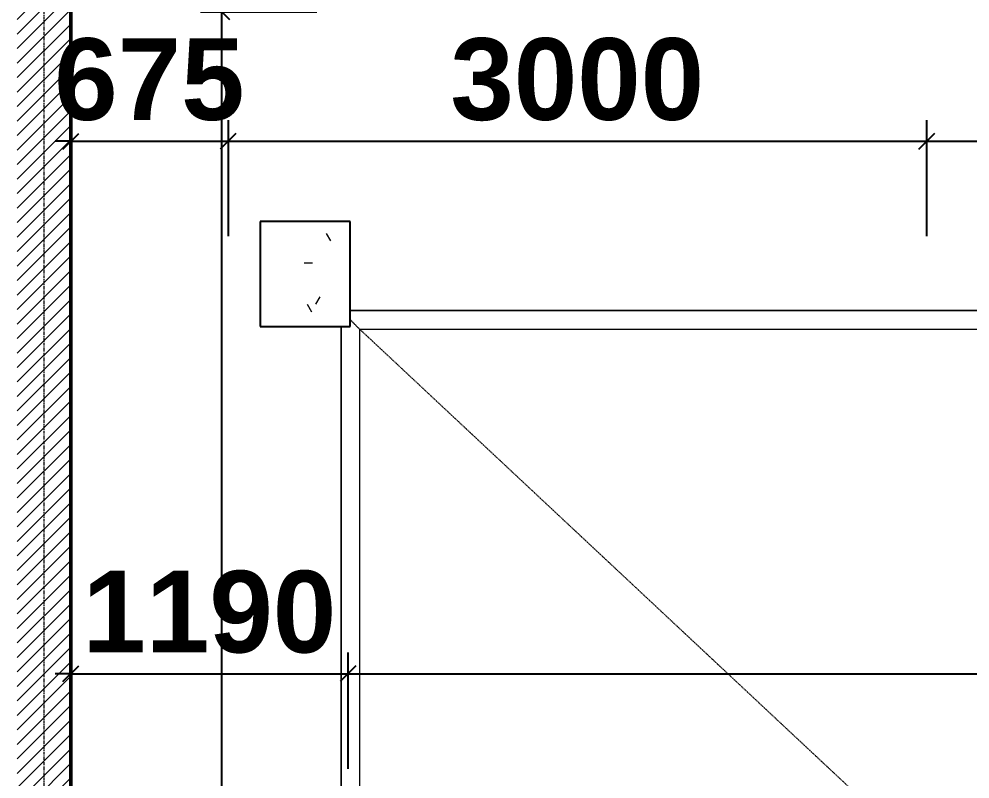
# Model space of a CAD drawing. Header units: inches. Extents: x 22 to 382261, y 22 to 371281.
# Drawn here: x 27917 to 32001, y 174780 to 178042 of the extents above; entities that cross this region are included whole.
import ezdxf

# ---------------------------------------------------------------- set-up
doc = ezdxf.new("R2010")
doc.units = ezdxf.units.IN
doc.header["$MEASUREMENT"] = 0
doc.linetypes.add('Grid Line 1_2_', pattern=[22.225, 12.7, -3.175, 3.175, -3.175])
doc.linetypes.add('Hidden 1_8_', pattern=[4.7625, 3.175, -1.5875])
for name, color, linetype, lineweight in [('A-ANNO-DIMS', 211, 'Continuous', 9), ('A-COLS', 52, 'Continuous', 9), ('A-DETL-HDLN', 90, 'Hidden 1_8_', 9), ('A-FLOR-HRAL', 11, 'Continuous', 9), ('A-WALL-PATT', 111, 'Continuous', 9), ('I-WALL', 2, 'Continuous', 9), ('S-GRID', 1, 'Continuous', 9)]:
    doc.layers.add(name, color=color, linetype=linetype, lineweight=lineweight)
doc.styles.add('Arial_B', font='arialbd.ttf', dxfattribs={"height": 350.793651})
doc.dimstyles.new('2', dxfattribs={"dimscale": 304.8, "dimtxt": 346.888196, "dimasz": 0.221354, "dimexe": 1.338583, "dimexo": 0.0625, "dimgap": 0.278871, "dimtad": 1, "dimdec": 0, "dimzin": 0, "dimdsep": 46, "dimtxsty": 'Arial_B', "dimblk1": 'OBLIQUE', "dimblk2": 'OBLIQUE', "dimsah": 1, "dimcen": 0.09, "dimdle": 0.557743, "dimazin": 0, "dimtfac": 1, "dimtdec": 4, "dimtix": 1, "dimtmove": 0, "dimatfit": 3, "dimfxl": 0.557743, "dimfxlon": 1, "dimtvp": 1, "dimtolj": 1, "dimtzin": 0, "dimarcsym": 2})

# ---------------------------------------------------------------- blocks, each defined once
blk = doc.blocks.new('Top Rail Type - Top Rail_Internal_-537676-02-FIRST FLOOR DIM - PART B')
at = {"layer": 'A-FLOR-HRAL'}
for p, q in [((11593.7, 7171.5), (2881.2, 7171.5)), ((2841.8, 7103.2), (2841.8, -3146.8)), ((2921.8, 7091.5), (13850.6, 7091.5)), ((2921.8, -3131.2), (2921.8, 7091.5))]:
    blk.add_line(p, q, dxfattribs=at)
blk.add_open_spline([(2881.2, 7132.1), (2881.4, 7131.9), (2883, 7130.3), (2886, 7127.3), (2890.1, 7123.1), (2894.2, 7119.1), (2898.1, 7115.2), (2901.8, 7111.4), (2905.4, 7107.9), (2908.6, 7104.7), (2911.6, 7101.7), (2915.1, 7098.2), (2918.6, 7094.7), (2921.2, 7092.1), (2921.8, 7091.5), (2921.8, 7091.5)], degree=3, knots=[-0.504857, -0.504857, -0.504857, -0.504857, -0.5, -0.4666667, -0.4333333, -0.4, -0.3666667, -0.3333333, -0.3, -0.2666667, -0.2333333, -0.2, -0.1333333, -0.0666667, 0, 0, 0, 0], dxfattribs=at)
blk = doc.blocks.new('Top Rail Type - Top Rail_Internal_-V13-02-FIRST FLOOR DIM - PART B')
at = {"layer": 'A-FLOR-HRAL'}
for p, q in [((2881.2, 7171.5), (11593.7, 7171.5)), ((2841.8, -3146.8), (2841.8, 7103.2)), ((2921.8, -3131.2), (2921.8, 7091.5)), ((2921.8, 7091.5), (13850.6, 7091.5))]:
    blk.add_line(p, q, dxfattribs=at)
blk = doc.blocks.new('_Oblique')
at = {"color": 0, "linetype": 'ByBlock', "lineweight": -2}
blk.add_line((-0.5, -0.5), (0.5, 0.5), dxfattribs=at)
blk = doc.blocks.new('*D5497')
at = {"layer": 'A-ANNO-DIMS', "color": 0, "lineweight": -2, "transparency": 16777216}
for p, q in [((28139.5, 175322.2), (28139.5, 174823.2)), ((29329.5, 175322.2), (29329.5, 174823.2)), ((28139.5, 175231.2), (28072, 175231.2)), ((28139.5, 175231.2), (29329.5, 175231.2)), ((29329.5, 175231.2), (29397, 175231.2))]:
    blk.add_line(p, q, dxfattribs=at)
at = {"layer": 'Defpoints', "color": 0, "transparency": 16777216}
for p in [(28139.5, 175341.2), (29329.5, 175341.2), (29329.5, 175231.2)]:
    blk.add_point(p, dxfattribs=at)
at = {"layer": 'A-ANNO-DIMS', "color": 0, "lineweight": -2, "transparency": 16777216, "xscale": 67.46874999999999, "yscale": 67.46874999999999, "zscale": 67.46874999999999}
blk.add_blockref('_Oblique', (28139.5, 175231.2), dxfattribs=at)
at = {"layer": 'A-ANNO-DIMS', "color": 0, "lineweight": -2, "transparency": 16777216, "xscale": 67.46874999999999, "yscale": 67.46874999999999, "zscale": 67.46874999999999, "rotation": 180}
blk.add_blockref('_Oblique', (29329.5, 175231.2), dxfattribs=at)
at = {"layer": 'A-ANNO-DIMS', "color": 0, "transparency": 16777216, "insert": (28734.5, 175495.4), "char_height": 350.79, "width": 820.872, "attachment_point": 5, "style": 'Arial_B'}
blk.add_mtext('\\A1;1190', dxfattribs=at)
blk = doc.blocks.new('*D5498')
at = {"layer": 'A-ANNO-DIMS', "color": 0, "lineweight": -2, "transparency": 16777216}
for p, q in [((29329.5, 175322.2), (29329.5, 174823.2)), ((40388.9, 175322.2), (40388.9, 174823.2)), ((29159.5, 175231.2), (40558.9, 175231.2))]:
    blk.add_line(p, q, dxfattribs=at)
at = {"layer": 'Defpoints', "color": 0, "transparency": 16777216}
for p in [(29329.5, 175341.2), (40388.9, 175341.2), (40388.9, 175231.2)]:
    blk.add_point(p, dxfattribs=at)
at = {"layer": 'A-ANNO-DIMS', "color": 0, "lineweight": -2, "transparency": 16777216, "xscale": 67.46874999999999, "yscale": 67.46874999999999, "zscale": 67.46874999999999, "rotation": 180}
blk.add_blockref('_Oblique', (29329.5, 175231.2), dxfattribs=at)
at = {"layer": 'A-ANNO-DIMS', "color": 0, "lineweight": -2, "transparency": 16777216, "xscale": 67.46874999999999, "yscale": 67.46874999999999, "zscale": 67.46874999999999}
blk.add_blockref('_Oblique', (40388.9, 175231.2), dxfattribs=at)
at = {"layer": 'A-ANNO-DIMS', "color": 0, "transparency": 16777216, "insert": (34859.2, 175495.4), "char_height": 350.79, "width": 1026.089, "attachment_point": 5, "style": 'Arial_B'}
blk.add_mtext('\\A1;11059', dxfattribs=at)
blk = doc.blocks.new('*D5538')
at = {"layer": 'A-ANNO-DIMS', "color": 0, "lineweight": -2, "transparency": 16777216}
for p, q in [((28788.1, 164857), (28788.1, 178242)), ((28697.1, 178072), (29196.1, 178072)), ((28697.1, 165027), (29196.1, 165027))]:
    blk.add_line(p, q, dxfattribs=at)
at = {"layer": 'Defpoints', "color": 0, "transparency": 16777216}
for p in [(28678.1, 178072), (28788.1, 178072), (28678.1, 165027)]:
    blk.add_point(p, dxfattribs=at)
at = {"layer": 'A-ANNO-DIMS', "color": 0, "lineweight": -2, "transparency": 16777216, "xscale": 67.46874999999999, "yscale": 67.46874999999999, "zscale": 67.46874999999999}
for p, rotation in [((28788.1, 178072), 90), ((28788.1, 165027), 270)]:
    blk.add_blockref('_Oblique', p, dxfattribs=dict(at, rotation=rotation))
at = {"layer": 'A-ANNO-DIMS', "color": 0, "transparency": 16777216, "insert": (28524, 171549.5), "char_height": 350.79, "width": 1026.089, "attachment_point": 5, "rotation": 90, "style": 'Arial_B'}
blk.add_mtext('\\A1;13045', dxfattribs=at)
blk = doc.blocks.new('*D5542')
at = {"layer": 'A-ANNO-DIMS', "color": 0, "lineweight": -2, "transparency": 16777216}
for p, q in [((28139.5, 177608.2), (28139.5, 177109.3)), ((28814.5, 177608.2), (28814.5, 177109.3)), ((28139.5, 177517.3), (28072, 177517.3)), ((28139.5, 177517.3), (28814.5, 177517.3)), ((28814.5, 177517.3), (28882, 177517.3))]:
    blk.add_line(p, q, dxfattribs=at)
at = {"layer": 'Defpoints', "color": 0, "transparency": 16777216}
for p in [(28139.5, 177627.3), (28814.5, 177627.3), (28814.5, 177517.3)]:
    blk.add_point(p, dxfattribs=at)
at = {"layer": 'A-ANNO-DIMS', "color": 0, "lineweight": -2, "transparency": 16777216, "xscale": 67.46874999999999, "yscale": 67.46874999999999, "zscale": 67.46874999999999}
blk.add_blockref('_Oblique', (28139.5, 177517.3), dxfattribs=at)
at = {"layer": 'A-ANNO-DIMS', "color": 0, "lineweight": -2, "transparency": 16777216, "xscale": 67.46874999999999, "yscale": 67.46874999999999, "zscale": 67.46874999999999, "rotation": 180}
blk.add_blockref('_Oblique', (28814.5, 177517.3), dxfattribs=at)
at = {"layer": 'A-ANNO-DIMS', "color": 0, "transparency": 16777216, "insert": (28477, 177781.4), "char_height": 350.79, "width": 615.654, "attachment_point": 5, "style": 'Arial_B'}
blk.add_mtext('\\A1;675', dxfattribs=at)
blk = doc.blocks.new('*D5543')
at = {"layer": 'A-ANNO-DIMS', "color": 0, "lineweight": -2, "transparency": 16777216}
for p, q in [((28814.5, 177608.2), (28814.5, 177109.3)), ((31814.5, 177608.2), (31814.5, 177109.3)), ((28644.5, 177517.3), (31984.5, 177517.3))]:
    blk.add_line(p, q, dxfattribs=at)
at = {"layer": 'Defpoints', "color": 0, "transparency": 16777216}
for p in [(28814.5, 177627.3), (31814.5, 177627.3), (31814.5, 177517.3)]:
    blk.add_point(p, dxfattribs=at)
at = {"layer": 'A-ANNO-DIMS', "color": 0, "lineweight": -2, "transparency": 16777216, "xscale": 67.46874999999999, "yscale": 67.46874999999999, "zscale": 67.46874999999999, "rotation": 180}
blk.add_blockref('_Oblique', (28814.5, 177517.3), dxfattribs=at)
at = {"layer": 'A-ANNO-DIMS', "color": 0, "lineweight": -2, "transparency": 16777216, "xscale": 67.46874999999999, "yscale": 67.46874999999999, "zscale": 67.46874999999999}
blk.add_blockref('_Oblique', (31814.5, 177517.3), dxfattribs=at)
at = {"layer": 'A-ANNO-DIMS', "color": 0, "transparency": 16777216, "insert": (30314.5, 177781.4), "char_height": 350.79, "width": 820.872, "attachment_point": 5, "style": 'Arial_B'}
blk.add_mtext('\\A1;3000', dxfattribs=at)
blk = doc.blocks.new('*D5544')
at = {"layer": 'A-ANNO-DIMS', "color": 0, "lineweight": -2, "transparency": 16777216}
for p, q in [((31814.5, 177608.2), (31814.5, 177109.3)), ((33914.5, 177608.2), (33914.5, 177109.3)), ((31644.5, 177517.3), (34084.5, 177517.3))]:
    blk.add_line(p, q, dxfattribs=at)
at = {"layer": 'Defpoints', "color": 0, "transparency": 16777216}
for p in [(31814.5, 177627.3), (33914.5, 177627.3), (33914.5, 177517.3)]:
    blk.add_point(p, dxfattribs=at)
at = {"layer": 'A-ANNO-DIMS', "color": 0, "lineweight": -2, "transparency": 16777216, "xscale": 67.46874999999999, "yscale": 67.46874999999999, "zscale": 67.46874999999999, "rotation": 180}
blk.add_blockref('_Oblique', (31814.5, 177517.3), dxfattribs=at)
at = {"layer": 'A-ANNO-DIMS', "color": 0, "lineweight": -2, "transparency": 16777216, "xscale": 67.46874999999999, "yscale": 67.46874999999999, "zscale": 67.46874999999999}
blk.add_blockref('_Oblique', (33914.5, 177517.3), dxfattribs=at)
at = {"layer": 'A-ANNO-DIMS', "color": 0, "transparency": 16777216, "insert": (32864.5, 177781.4), "char_height": 350.79, "width": 820.872, "attachment_point": 5, "style": 'Arial_B'}
blk.add_mtext('\\A1;2100', dxfattribs=at)

msp = doc.modelspace()

# ---------------------------------------------------------------- hatches: boundary and pattern name
at = {"layer": 'A-COLS'}
h = msp.add_hatch(dxfattribs=at)
h.set_pattern_fill('FP_2', color=256, style=0, pattern_type=2)
h.set_pattern_definition([(0, (26458.3, 169618.84), (894.08, 223.52), [36.88, -633.68, 36.88, -633.68, -3576.32]), (0, (26458.3, 169618.84), (894.08, 223.52), [-1341.12, 36.88, -1304.24, 36.88, -633.68, -1564.64]), (0, (26458.3, 169618.84), (894.08, 223.52), [-3352.8, 36.88, -410.16, 36.88, -1080.72]), (120, (26793.58, 169730.6), (-640.614, 662.536), [36.88, -633.68, 36.88, -4210]), (120, (26793.58, 169730.6), (-640.614, 662.536), [-707.44, -633.68, 36.88, -1304.24, -2235.2]), (120, (26793.58, 169730.6), (-640.614, 662.536), [-2682.24, 36.88, -633.68, 36.88, -1527.76]), (120, (26793.58, 169730.6), (-640.614, 662.536), [-3389.68, -410.16, 36.88, -1080.72]), (240, (26905.34, 170177.64), (-253.466, -886.056), [36.88, -633.68, 36.88, -4210]), (240, (26905.34, 170177.64), (-253.466, -886.056), [-707.44, -633.68, 36.88, -1304.24, -2235.2]), (240, (26905.34, 170177.64), (-253.466, -886.056), [-2682.24, 36.88, -633.68, 36.88, -1527.76]), (240, (26905.34, 170177.64), (-253.466, -886.056), [-3389.68, -410.16, 36.88, -1080.72])])
h.paths.add_polyline_path([(29003.9, 176722), (29339.5, 176722), (29339.5, 177172), (28952, 177172), (28952, 176722)])
at = {"layer": 'A-WALL-PATT'}
h = msp.add_hatch(dxfattribs=at)
h.set_pattern_fill('FP_1', color=256, style=0, pattern_type=2)
h.set_pattern_definition([(45, (26458.296, 169618.836), (-31.1127, 31.1127), [])])
h.paths.add_polyline_path([(27909.5, 171777), (28139.5, 171777), (28139.5, 178072), (27909.5, 178072), (27909.5, 171777.1)])

# ---------------------------------------------------------------- linework, layer by layer
at = {"layer": 'A-COLS', "lineweight": 25}
for p, q in [((28952, 177172), (28952, 176722)), ((29339.5, 177172), (28952, 177172)), ((29339.5, 176722), (29339.5, 177172)), ((28952, 176722), (29339.5, 176722))]:
    msp.add_line(p, q, dxfattribs=at)
at = {"layer": 'A-DETL-HDLN'}
msp.add_line((29380.1, 176710.3), (40308.9, 166487.6), dxfattribs=at)
at = {"layer": 'I-WALL', "lineweight": 50}
msp.add_line((28139.5, 178072), (28139.5, 165027), dxfattribs=at)
at = {"layer": 'S-GRID', "linetype": 'Grid Line 1_2_'}
msp.add_line((28024.5, 160215.5), (28024.5, 183232.6), dxfattribs=at)

# ---------------------------------------------------------------- block references
at = {"layer": 'A-FLOR-HRAL'}
for name in ['Top Rail Type - Top Rail_Internal_-537676-02-FIRST FLOOR DIM - PART B', 'Top Rail Type - Top Rail_Internal_-V13-02-FIRST FLOOR DIM - PART B']:
    msp.add_blockref(name, (26458.3, 169618.8), dxfattribs=at)

# ---------------------------------------------------------------- dimensions: what is measured, and where the dimension line sits
at = {"layer": 'A-ANNO-DIMS'}
dim = msp.add_linear_dim(base=(28788.1, 178072), p1=(28678.1, 165027), p2=(28678.1, 178072), angle=90, dimstyle='2', override={"dimpost": '<>', "dimfxl": 13045}, dxfattribs=at)
dim.commit()
dim.dimension.update_dxf_attribs({"geometry": '*D5538', "text_midpoint": (28524, 171549.5)})
for base, p1, p2, override, picture, middle in [((28814.5, 177517.3), (28139.5, 177627.3), (28814.5, 177627.3), {"dimpost": '<>', "dimfxl": 675}, '*D5542', (28477, 177781.4)), ((31814.5, 177517.3), (28814.5, 177627.3), (31814.5, 177627.3), {"dimpost": '<>', "dimfxl": 3000}, '*D5543', (30314.5, 177781.4)), ((33914.5, 177517.3), (31814.5, 177627.3), (33914.5, 177627.3), {"dimpost": '<>', "dimfxl": 2100}, '*D5544', (32864.5, 177781.4)), ((29329.5, 175231.2), (28139.5, 175341.2), (29329.5, 175341.2), {"dimpost": '<>', "dimfxl": 1190}, '*D5497', (28734.5, 175495.4)), ((40388.9, 175231.2), (29329.5, 175341.2), (40388.9, 175341.2), {"dimpost": '<>', "dimfxl": 11059.390765}, '*D5498', (34859.2, 175495.4))]:
    dim = msp.add_linear_dim(base=base, p1=p1, p2=p2, dimstyle='2', override=override, dxfattribs=at)
    dim.commit()
    dim.dimension.update_dxf_attribs({"geometry": picture, "text_midpoint": middle})

doc.saveas('drawing.dxf')
